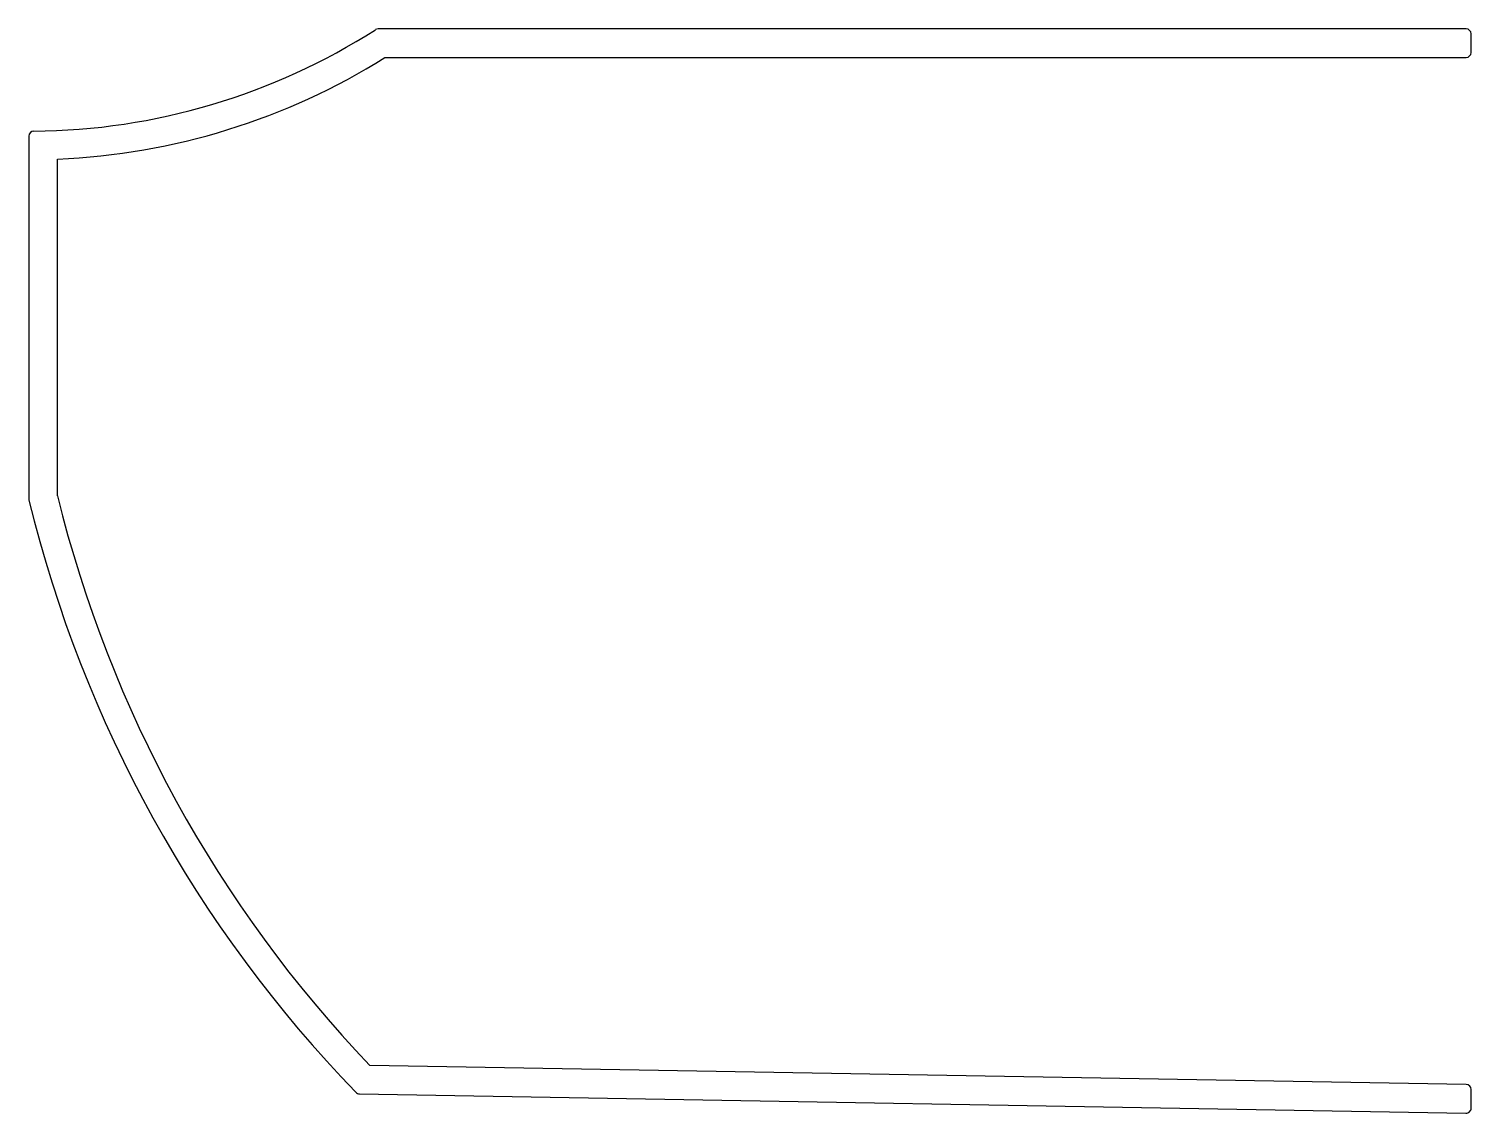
# Model space of a CAD drawing. Extents: x 1.6 to 72.1, y 2.8 to 55.8.
import ezdxf

# ---------------------------------------------------------------- set-up
doc = ezdxf.new("R2010")
doc.units = 0
doc.layers.get('0').update_dxf_attribs({"linetype": 'CONTINUOUS'})

msp = doc.modelspace()

# ---------------------------------------------------------------- linework, layer by layer
for p, q in [((71.819, 55.845), (18.642, 55.845)), ((72.069, 54.695), (72.069, 55.595)), ((18.976, 54.445), (71.819, 54.445)), ((1.569, 50.596), (1.569, 32.875)), ((2.969, 33.013), (2.969, 49.475)), ((71.823, 4.249), (18.23, 5.185)), ((17.728, 3.793), (71.814, 2.849)), ((72.069, 3.099), (72.069, 3.999))]:
    msp.add_line(p, q)
for centre, radius, start, end in [((1.569, 82.245), 31.401, 270.45287, 302.64543), ((18.642, 55.595), 0.25, 90, 122.64543), ((71.819, 55.595), 0.25, 0, 90), ((1.569, 82.244), 32.799, 272.44536, 302.05264), ((71.819, 54.695), 0.25, 270, 0), ((1.819, 50.596), 0.25, 90.45287, 180), ((1.819, 32.875), 0.25, 180, 193.68384), ((62.789, 47.719), 63.001, 193.68384, 224.10872), ((62.789, 47.719), 61.601, 193.81158, 223.66861), ((71.819, 3.999), 0.25, 0, 89), ((17.732, 4.043), 0.25, 224.10872, 269), ((71.819, 3.099), 0.25, 269, 0)]:
    msp.add_arc(centre, radius, start, end)

doc.saveas('drawing.dxf')
